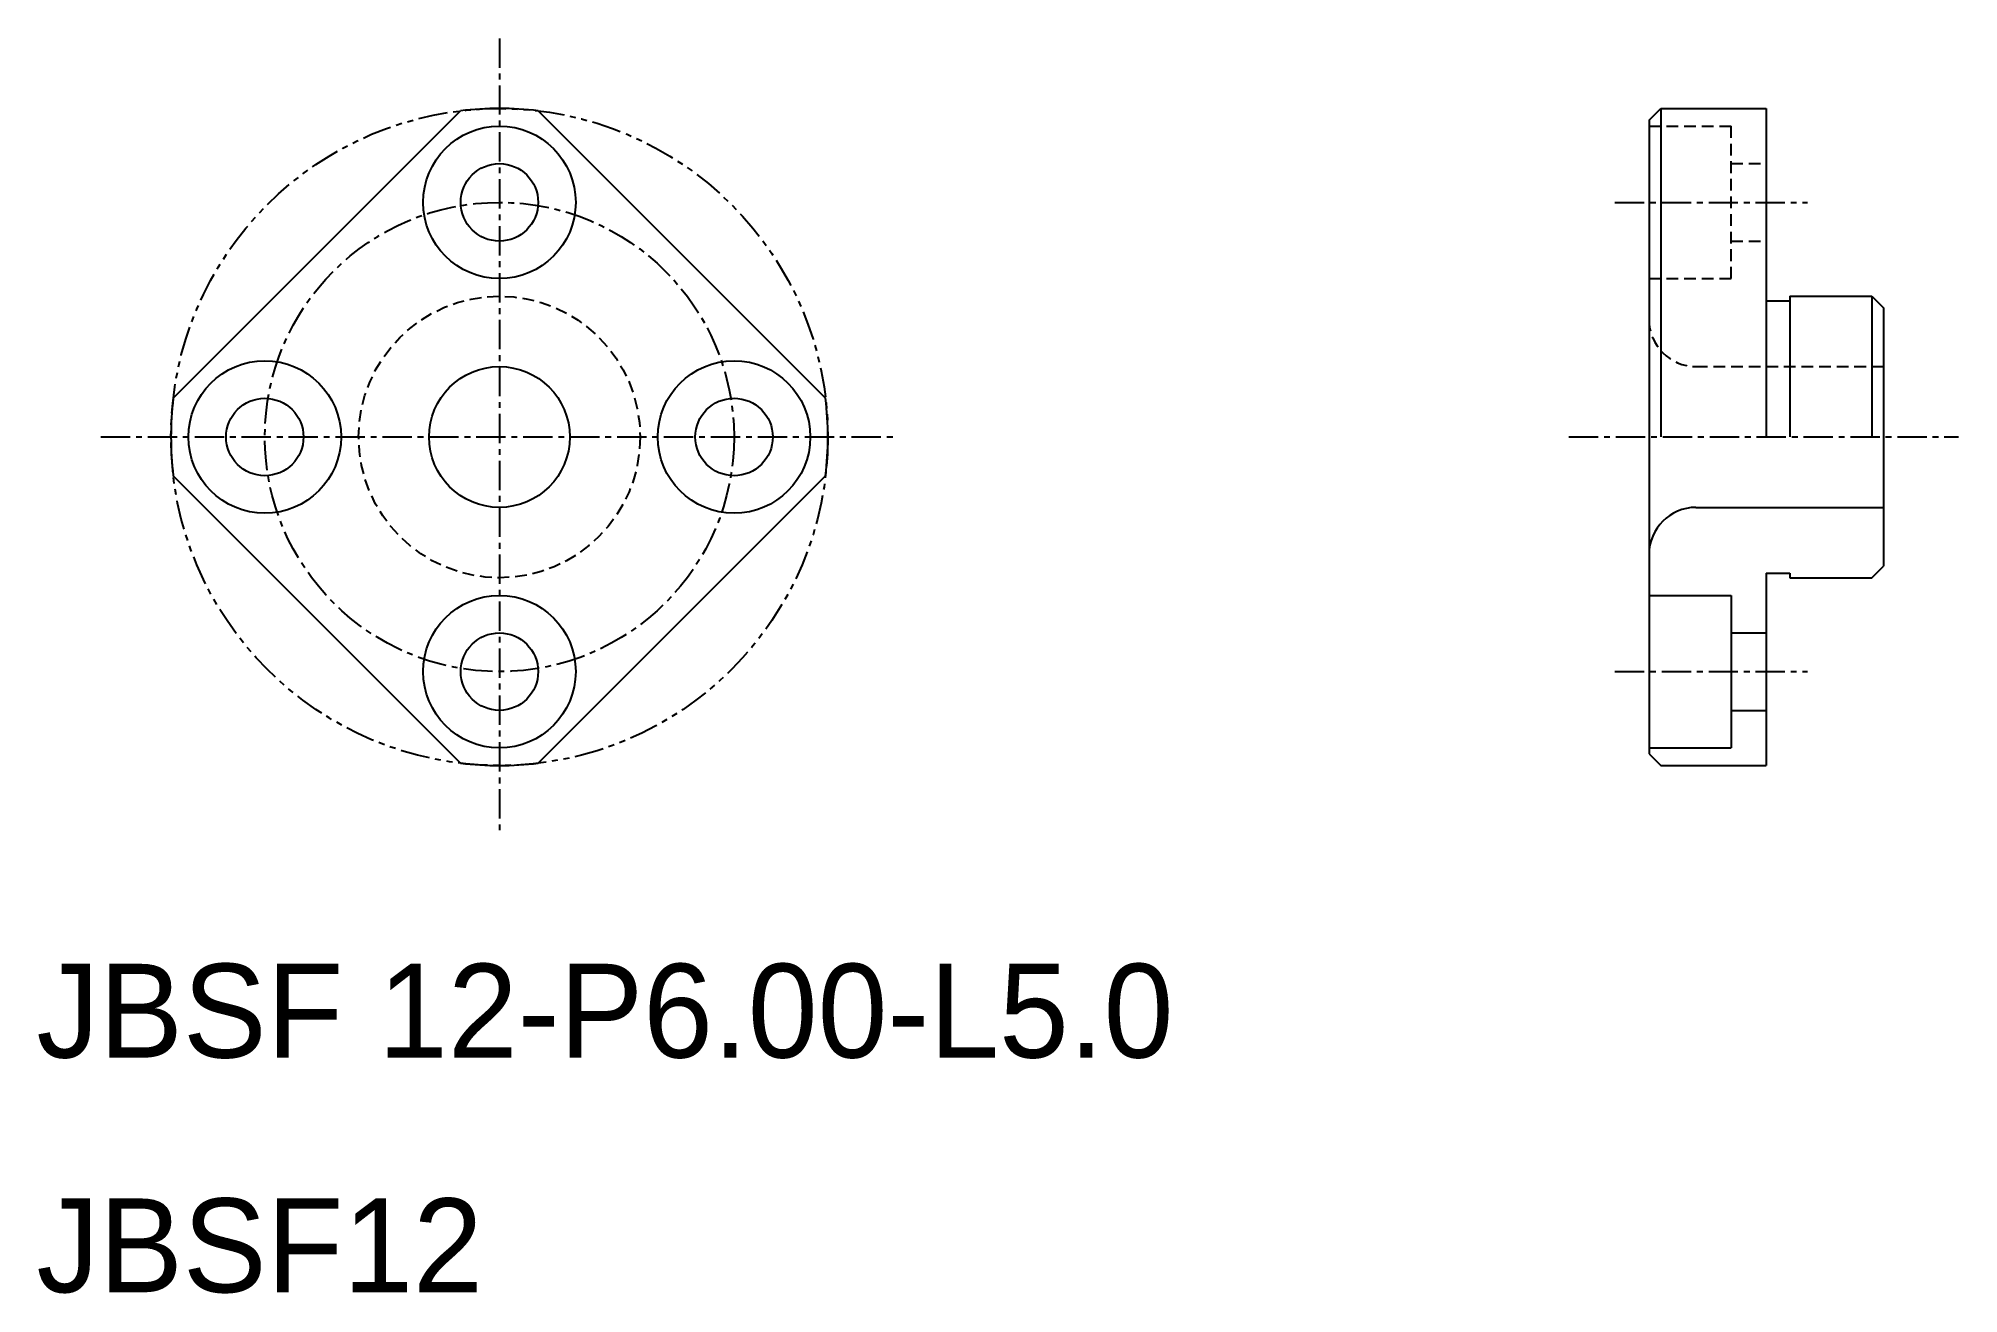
# Model space of a CAD drawing. Extents: x 24.3 to 106.2, y 23.5 to 77.
import ezdxf

# ---------------------------------------------------------------- set-up
doc = ezdxf.new("R2010")
doc.units = 0
for name, pattern in [('CENTER', [2, 1.25, -0.25, 0.25, -0.25]), ('DASHED', [0.75, 0.5, -0.25]), ('PHANTOM', [2.5, 1.25, -0.25, 0.25, -0.25, 0.25, -0.25])]:
    doc.linetypes.add(name, pattern=pattern)
doc.layers.get('0').update_dxf_attribs({"linetype": 'CONTINUOUS'})
doc.layers.add('CENTER', color=1, linetype='CENTER')

msp = doc.modelspace()

# ---------------------------------------------------------------- linework, layer by layer
at = {"color": 7, "linetype": 'CONTINUOUS'}
for p, q in [((30.098, 61.654), (42.346, 73.902)), ((45.654, 73.902), (57.902, 61.654)), ((93, 73.5), (93.5, 74)), ((93.5, 74), (93.5, 60)), ((93.5, 74), (98, 74)), ((94.625, 74), (94.625, 74)), ((95.75, 74), (95.75, 74)), ((98, 74), (98, 60)), ((93, 73.5), (93, 46.5)), ((98, 65.8), (99, 65.8)), ((99, 66), (99, 60)), ((99, 66), (102.5, 66)), ((102.5, 66), (102.5, 60)), ((102.5, 66), (103, 65.5)), ((103, 65.5), (103, 54.5)), ((42.346, 46.098), (30.098, 58.346)), ((57.902, 58.346), (45.654, 46.098)), ((95, 57), (103, 57)), ((98, 54.2), (98, 46)), ((98, 54.2), (99, 54.2)), ((99, 54.2), (99, 54)), ((102.5, 54), (103, 54.5)), ((93, 53.25), (96.5, 53.25)), ((96.5, 53.25), (96.5, 46.75)), ((99, 54), (102.5, 54)), ((96.5, 51.65), (98, 51.65)), ((96.5, 48.35), (98, 48.35)), ((93, 46.75), (96.5, 46.75)), ((93, 46.5), (93.5, 46)), ((93.5, 46), (98, 46))]:
    msp.add_line(p, q, dxfattribs=at)
at = {"color": 3, "linetype": 'DASHED'}
for p, q in [((93, 73.25), (96.5, 73.25)), ((96.5, 66.75), (96.5, 73.25)), ((96.5, 71.65), (98, 71.65)), ((96.5, 68.35), (98, 68.35)), ((93, 66.75), (96.5, 66.75)), ((95, 63), (103, 63))]:
    msp.add_line(p, q, dxfattribs=at)
at = {"color": 3, "linetype": 'PHANTOM'}
msp.add_circle((44, 60), 14, dxfattribs=at)
at = {"color": 7, "linetype": 'CONTINUOUS'}
for centre, radius in [((44, 70), 3.25), ((34, 60), 3.25), ((54, 60), 3.25), ((44, 60), 3), ((44, 50), 3.25)]:
    msp.add_circle(centre, radius, dxfattribs=at)
at = {"color": 3, "linetype": 'CONTINUOUS'}
for centre in [(44, 70), (34, 60), (54, 60), (44, 50)]:
    msp.add_circle(centre, 1.65, dxfattribs=at)
at = {"color": 3, "linetype": 'DASHED'}
msp.add_circle((44, 60), 6, dxfattribs=at)
at = {"color": 7, "linetype": 'CONTINUOUS'}
for centre, radius, start, end in [((44, 60), 14, 83.21321, 96.78679), ((44, 60), 14, 173.21321, 186.78679), ((44, 60), 14, 353.21321, 6.78679), ((95, 55), 2, 90, 180), ((44, 60), 14, 263.21321, 276.78679)]:
    msp.add_arc(centre, radius, start, end, dxfattribs=at)
at = {"color": 3, "linetype": 'DASHED'}
msp.add_arc((95, 65), 2, 180, 270, dxfattribs=at)
at = {"layer": 'CENTER', "color": 1, "linetype": 'CENTER'}
for p, q in [((44, 76.988), (44, 43.012)), ((91.543, 70), (99.761, 70)), ((27.012, 60), (60.988, 60)), ((89.587, 60), (106.196, 60)), ((91.543, 50), (99.761, 50))]:
    msp.add_line(p, q, dxfattribs=at)
msp.add_circle((44, 60), 10, dxfattribs=at)

# ---------------------------------------------------------------- texts
at = {"color": 7, "linetype": 'CONTINUOUS'}
for s, p in [('JBSF 12-P6.00-L5.0', (24.266, 33.549)), ('JBSF12', (24.266, 23.549))]:
    msp.add_text(s, height=4, dxfattribs=at).set_placement(p)

doc.saveas('drawing.dxf')
